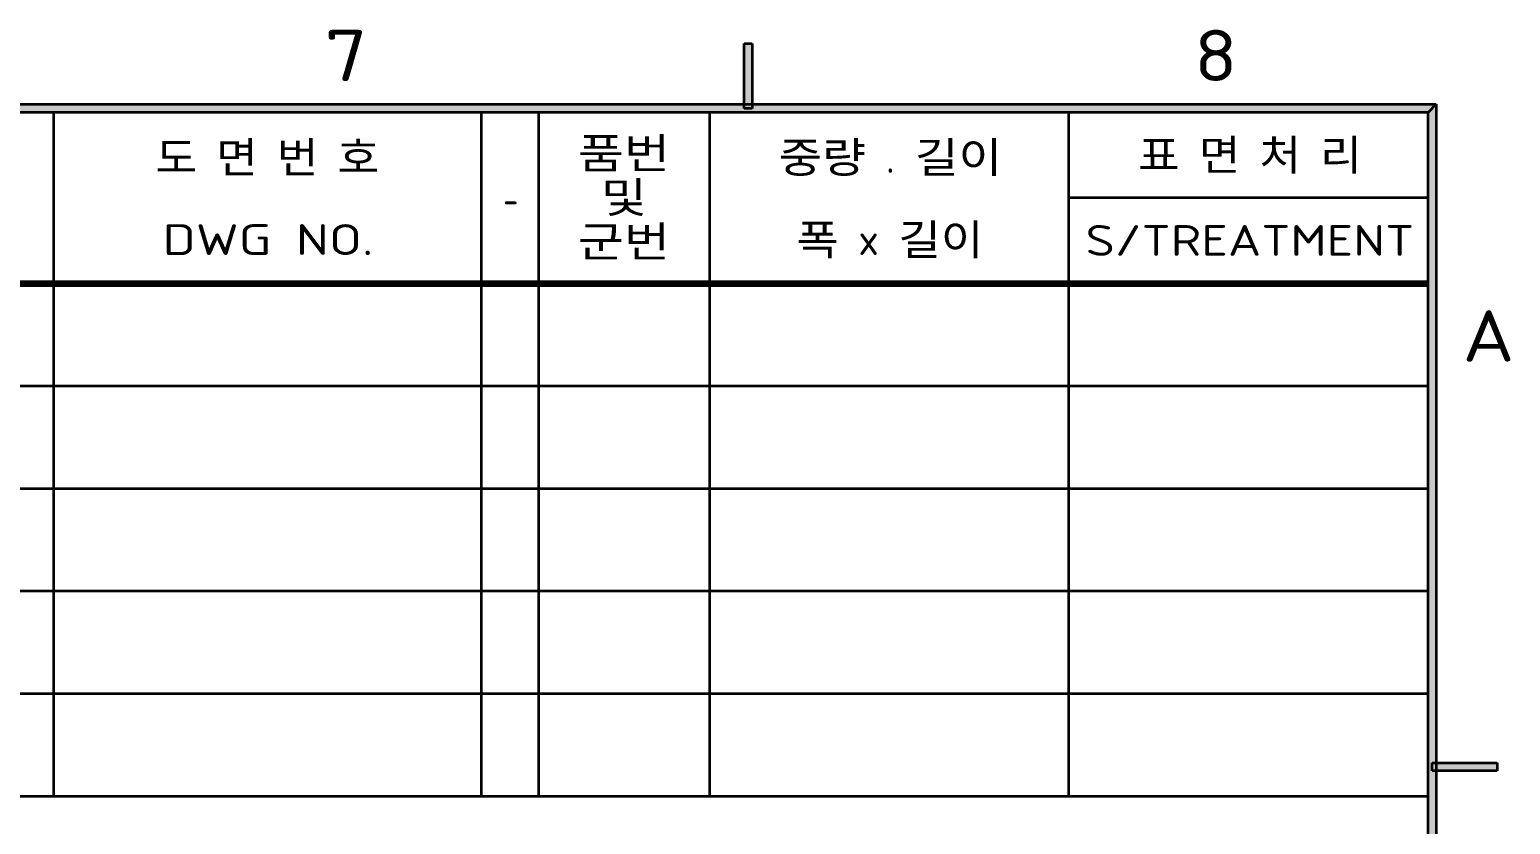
# Model space of a CAD drawing. Extents: x 23 to 472, y 3 to 294.
# Drawn here: x 328 to 414.6, y 245.1 to 291.6 of the extents above; entities that cross this region are included whole.
import ezdxf
from ezdxf.enums import TextEntityAlignment as Align

# ---------------------------------------------------------------- set-up
doc = ezdxf.new("R2010")
doc.units = 0
doc.layers.get('0').update_dxf_attribs({"lineweight": 13})
doc.layers.add('3', color=7, linetype='Continuous', lineweight=13)
doc.layers.add('5', color=7, linetype='Continuous', lineweight=13)
doc.styles.get("Standard").update_dxf_attribs({"font": 'isocp.shx'})

# ---------------------------------------------------------------- blocks, each defined once
blk = doc.blocks.new('BLOCK4326')
at = {"layer": '3', "color": 7, "lineweight": 13}
blk.add_text('A', height=3, dxfattribs=at).set_placement((411.778, 272.192), (414.816, 272.192), align=Align.FIT)
blk = doc.blocks.new('BLOCK4354')
at = {"layer": '3', "color": 7, "lineweight": 13}
blk.add_text('7', height=3, dxfattribs=at).set_placement((345.223, 288.592), (347.761, 288.592), align=Align.FIT)
blk = doc.blocks.new('BLOCK4355')
at = {"layer": '3', "color": 7, "lineweight": 13}
blk.add_text('8', height=3, dxfattribs=at).set_placement((396.08, 288.592), (398.618, 288.592), align=Align.FIT)
blk = doc.blocks.new('BLOCK4380')
at = {"layer": '5', "color": 7, "lineweight": 13}
blk.add_text('DWG NO.', height=1.8, dxfattribs=at).set_placement((335.766, 278.426), (348.09, 278.426), align=Align.FIT)
blk = doc.blocks.new('BLOCK4381')
at = {"layer": '5', "color": 7, "lineweight": 13}
blk.add_text('도 면 번 호', height=1.8, dxfattribs=at).set_placement((335.344, 283.232), (348.429, 283.232), align=Align.FIT)
blk = doc.blocks.new('BLOCK4382')
at = {"layer": '5', "color": 7, "lineweight": 13}
blk.add_text('-', height=1.8, dxfattribs=at).set_placement((355.68, 280.762), (356.557, 280.762), align=Align.FIT)
blk = doc.blocks.new('BLOCK4385')
at = {"layer": '5', "color": 7, "lineweight": 13}
for s, p, p2 in [('품번', (360.035, 283.476), (365.435, 283.476)), ('및', (361.385, 280.891), (364.085, 280.891)), ('군번', (360.035, 278.307), (365.435, 278.307))]:
    blk.add_text(s, height=1.8, dxfattribs=at).set_placement(p, p2, align=Align.FIT)
blk = doc.blocks.new('BLOCK4386')
at = {"layer": '5', "color": 7, "lineweight": 13}
blk.add_text('폭 x 길이', height=1.8, dxfattribs=at).set_placement((372.822, 278.426), (383.761, 278.426), align=Align.FIT)
blk = doc.blocks.new('BLOCK4387')
at = {"layer": '5', "color": 7, "lineweight": 13}
blk.add_text('중량 . 길이', height=1.8, dxfattribs=at).set_placement((371.776, 283.232), (384.861, 283.232), align=Align.FIT)
blk = doc.blocks.new('BLOCK4388')
at = {"layer": '5', "color": 7, "lineweight": 13}
blk.add_text('표 면 처 리', height=1.8, dxfattribs=at).set_placement((392.802, 283.378), (405.887, 283.378), align=Align.FIT)
blk = doc.blocks.new('BLOCK4389')
at = {"layer": '5', "color": 7, "lineweight": 13}
blk.add_text('S/TREATMENT', height=1.8, dxfattribs=at).set_placement((389.733, 278.378), (408.956, 278.378), align=Align.FIT)
blk = doc.blocks.new('BLOCK4416')
at = {"layer": '3', "color": 7, "lineweight": 5}
blk.add_solid([(410.237, 9.762), (409.763, 10.238), (410.237, 287.237), (409.763, 286.763)], dxfattribs=at)
blk = doc.blocks.new('BLOCK4417')
at = {"layer": '3', "color": 7, "lineweight": 5}
blk.add_solid([(410.237, 287.237), (409.763, 286.763), (30, 287.237), (30, 286.763)], dxfattribs=at)
blk = doc.blocks.new('BLOCK4418')
at = {"layer": '3', "color": 7, "lineweight": 5}
blk.add_solid([(413.806, 248.738), (413.806, 248.262), (410.006, 248.738), (410.006, 248.262)], dxfattribs=at)
blk = doc.blocks.new('BLOCK4436')
at = {"layer": '3', "color": 3, "lineweight": 5}
blk.add_solid([(370.237, 290.8), (369.763, 290.8), (370.237, 287), (369.763, 287)], dxfattribs=at)
blk = doc.blocks.new('BLOCK4510')
at = {"layer": '3', "color": 7, "lineweight": 5}
blk.add_solid([(370.237, 290.8), (369.763, 290.8), (370.237, 287), (369.763, 287)], dxfattribs=at)

msp = doc.modelspace()

# ---------------------------------------------------------------- linework, layer by layer
at = {"color": 7, "lineweight": 35}
for p, q in [((329.4025, 246.7625), (329.4025, 286.7625)), ((354.4025, 246.7625), (354.4025, 286.7625)), ((354.4025, 246.7625), (354.4025, 286.7625)), ((357.7625, 246.7625), (357.7625, 286.7625)), ((367.7625, 246.7625), (367.7625, 286.7625)), ((367.7625, 246.7625), (367.7625, 286.7625)), ((409.7625, 276.7625), (221.4025, 276.7625)), ((409.7625, 270.7625), (221.4025, 270.7625)), ((409.7625, 264.7625), (221.4025, 264.7625)), ((409.7625, 258.7625), (221.4025, 258.7625)), ((409.7625, 252.7625), (221.4025, 252.7625)), ((409.7625, 246.7625), (221.4025, 246.7625))]:
    msp.add_line(p, q, dxfattribs=at)
at = {"color": 7, "lineweight": 140}
msp.add_line((241.4025, 276.7625), (409.7625, 276.7625), dxfattribs=at)
at = {"layer": '3', "color": 7, "lineweight": 35, "ltscale": 0.095}
for p, q in [((369.7625, 287), (369.7625, 290.8)), ((370.2375, 290.8), (370.2375, 287)), ((410.0062, 248.7375), (413.8062, 248.7375)), ((413.8062, 248.2625), (410.0062, 248.2625))]:
    msp.add_line(p, q, dxfattribs=at)
at = {"layer": '3', "color": 7, "lineweight": 35, "ltscale": 0.011875}
for p, q in [((369.7625, 290.8), (370.2375, 290.8)), ((370.2375, 287), (369.7625, 287)), ((410.0062, 248.2625), (410.0062, 248.7375)), ((413.8062, 248.7375), (413.8062, 248.2625))]:
    msp.add_line(p, q, dxfattribs=at)
at = {"layer": '3', "color": 7, "lineweight": 35}
for p, q in [((30, 287.2375), (410.2375, 287.2375)), ((409.7625, 286.7625), (30, 286.7625)), ((388.7625, 246.7625), (388.7625, 286.7625)), ((409.7625, 10.2375), (409.7625, 286.7625)), ((410.2375, 287.2375), (410.2375, 9.7625)), ((409.7625, 281.7625), (388.7625, 281.7625))]:
    msp.add_line(p, q, dxfattribs=at)
at = {"layer": '3', "color": 7, "lineweight": 35, "ltscale": 0.016794}
for p, q in [((410.2375, 287.2375), (409.7625, 286.7625)), ((409.7625, 286.7625), (410.2375, 287.2375))]:
    msp.add_line(p, q, dxfattribs=at)

# ---------------------------------------------------------------- block references
at = {"layer": '3', "lineweight": 0}
for name in ['BLOCK4354', 'BLOCK4355', 'BLOCK4436', 'BLOCK4510', 'BLOCK4417', 'BLOCK4416', 'BLOCK4326', 'BLOCK4418']:
    msp.add_blockref(name, (0, 0), dxfattribs=at)
at = {"layer": '5', "lineweight": 0}
for name in ['BLOCK4381', 'BLOCK4385', 'BLOCK4387', 'BLOCK4388', 'BLOCK4382', 'BLOCK4380', 'BLOCK4386', 'BLOCK4389']:
    msp.add_blockref(name, (0, 0), dxfattribs=at)

doc.saveas('drawing.dxf')
